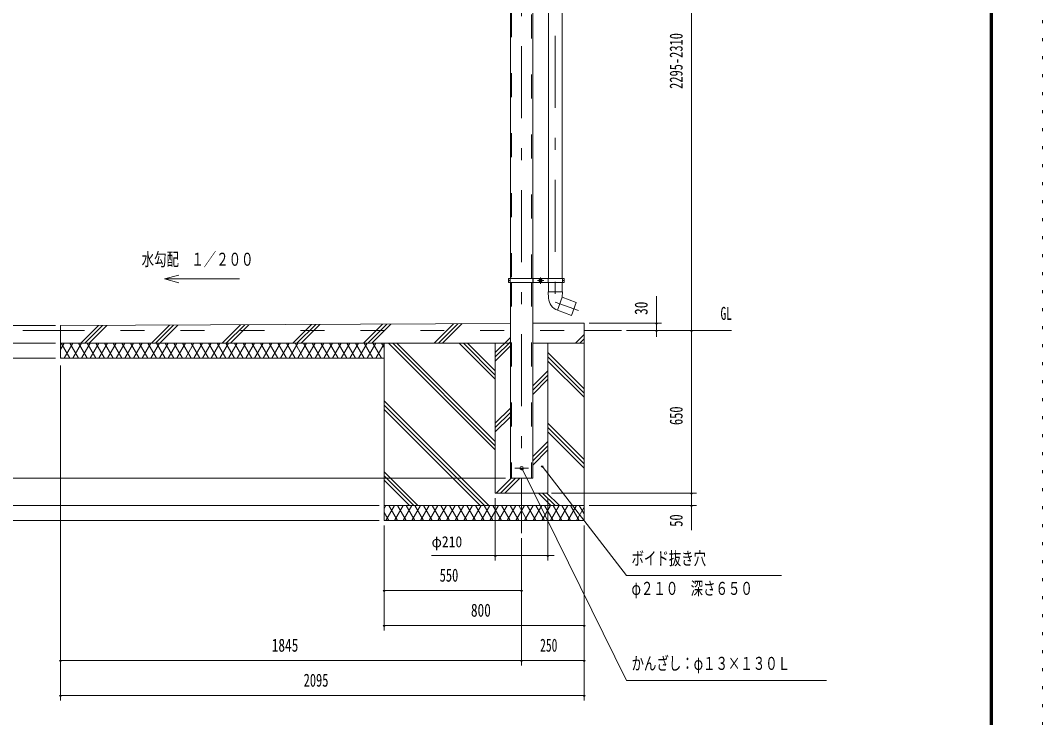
# Model space of a CAD drawing. Units: millimetres, scale not verified, with parts at other scales. Extents: x -25847 to 25859, y -10500 to 10500.
# Drawn here: x 15635 to 25859, y -2775 to 4196 of the extents above; entities that cross this region are included whole.
import ezdxf
from ezdxf.enums import TextEntityAlignment as Align

# ---------------------------------------------------------------- set-up
doc = ezdxf.new("R2010")
doc.units = ezdxf.units.MM
doc.header["$LTSCALE"] = 60
for name, pattern in [('USER2', [10, 4, -6]), ('USER3', [24, 12, -5, 2, -5]), ('USER4', [3, 0.5, -2.5])]:
    doc.linetypes.add(name, pattern=pattern)
for name, color, linetype, lineweight in [('0-6_2-02BOLD', 7, 'Continuous', 18), ('0-7_2-12HIDDEN', 3, 'USER2', 18), ('0-8_2-22CENTER', 3, 'USER3', 18), ('0-A_2-52DIM', 3, 'Continuous', 18), ('0-B_2-62HATCH', 2, 'Continuous', 18), ('0-C_F-F', 5, 'Continuous', 18), ('0-D_F-E_J_ADD', 5, 'USER4', 18)]:
    doc.layers.add(name, color=color, linetype=linetype, lineweight=lineweight)
doc.styles.add('ＭＳ ゴシック', font='')
doc.styles.get('ＭＳ ゴシック').set_extended_font_data('MS Gothic')

msp = doc.modelspace()

# ---------------------------------------------------------------- linework, layer by layer
at = {"layer": '0-6_2-02BOLD'}
for p, q in [((20535.98, 6069.93), (20535.98, 1614.93)), ((20758.73, 1574.93), (20758.73, 6069.93)), ((20916.11, 6069.93), (20916.11, 1614.93)), ((21053.61, 6069.93), (21053.61, 1614.93)), ((20516.74, 1614.93), (20516.74, 1574.93)), ((20531.99, 1594.93), (20516.74, 1594.93)), ((20531.99, 1614.93), (20531.99, 1574.93)), ((20535.98, 1574.93), (20535.98, -380.07)), ((20758.73, 1574.93), (20758.73, -380.07)), ((20762.73, 1614.93), (20762.73, 1574.93)), ((20824.92, 1602.15), (20824.92, 1587.71)), ((20824.92, 1587.71), (20837.43, 1580.5)), ((20837.43, 1580.5), (20849.92, 1587.71)), ((20912.11, 1614.93), (20912.11, 1574.93)), ((20916.11, 1574.93), (20916.11, 1482.66)), ((21053.61, 1574.93), (21053.61, 1482.66)), ((21057.61, 1614.93), (21057.61, 1574.93)), ((21057.61, 1594.93), (21072.86, 1594.93)), ((21072.86, 1614.93), (21072.86, 1574.93)), ((20916.76, 1418.17), (20912.35, 1482.66)), ((20912.36, 1482.66), (21057.36, 1482.66)), ((21053.61, 1427.66), (21006.58, 1298.45)), ((21007.29, 1298.2), (21147.54, 1247.15)), ((16034.86, 1144.93), (20535.98, 1166.42)), ((16034.86, 1144.93), (16034.86, 819.93)), ((16034.86, 1094.93), (15659.86, 1094.93)), ((21647.36, 1094.93), (21272.36, 1094.93)), ((20535.98, 969.93), (16034.86, 969.93)), ((19272.36, 969.93), (19272.36, -805.07)), ((20384.86, 969.93), (20384.86, -530.07)), ((21272.36, 969.93), (20758.73, 969.93)), ((20909.86, 969.93), (20909.86, -530.07)), ((19272.36, 819.93), (16034.86, 819.93)), ((20535.98, -380.07), (20758.73, -380.07)), ((20384.86, -530.07), (20909.86, -530.07)), ((19272.36, -655.07), (21272.36, -655.07)), ((19272.36, -805.07), (21272.36, -805.07))]:
    msp.add_line(p, q, dxfattribs=at)
for points in [[(20516.74, 1614.93), (20583.42, 1614.93), (21072.86, 1614.93)], [(20516.74, 1574.93), (20540.57, 1574.93), (21072.86, 1574.93)], [(20824.92, 1602.15), (20837.42, 1609.37), (20849.92, 1602.15), (20849.92, 1587.71)], [(21057.36, 1482.66), (21053.61, 1427.66), (21194.57, 1376.36), (21147.54, 1247.15)], [(20758.73, 1167.48), (21272.36, 1169.93), (21272.36, -805.07)]]:
    msp.add_lwpolyline(points, dxfattribs=at)
for centre, radius in [((20837.42, 1594.93), 15.62), ((20837.42, 1594.93), 12.25), ((20647.36, -280.07), 16.25)]:
    msp.add_circle(centre, radius, dxfattribs=at)
msp.add_arc((21053.94, 1427.54), 137.5, 183.90576, 250.16731, dxfattribs=at)
at = {"layer": '0-7_2-12HIDDEN'}
for p, q in [((20546.48, 6069.93), (20546.48, 1614.93)), ((20748.23, 1614.93), (20748.23, 6069.93)), ((20546.49, 1574.93), (20546.49, -380.07)), ((20748.23, 1574.93), (20748.23, -380.07)), ((16034.86, 1094.93), (21272.36, 1094.93))]:
    msp.add_line(p, q, dxfattribs=at)
at = {"layer": '0-8_2-22CENTER'}
for p, q in [((20984.86, 6922.98), (20984.86, 1379.52)), ((20647.36, 6819.93), (20647.36, -930.07)), ((20806.17, 1594.93), (20868.67, 1594.93)), ((20837.42, 1626.18), (20837.42, 1563.68)), ((20984.86, 1379.52), (21218.04, 1294.65)), ((20579.36, -280.07), (20715.36, -280.07))]:
    msp.add_line(p, q, dxfattribs=at)
at = {"layer": '0-A_2-52DIM'}
for p, q in [((22347.36, -900.07), (22347.36, 7297.43)), ((17075.63, 1611.23), (17220.52, 1650.05)), ((17075.63, 1611.23), (17825.63, 1611.23)), ((17075.63, 1611.23), (17220.52, 1572.41)), ((21997.36, 1032.16), (21997.36, 1439.93)), ((15984.86, 1144.93), (15259.86, 1144.93)), ((21322.36, 1169.93), (22047.36, 1169.93)), ((22007.36, 1169.93), (21987.36, 1169.93)), ((21697.36, 1094.93), (22747.36, 1094.93)), ((22007.36, 1094.93), (21987.36, 1094.93)), ((22357.36, 1094.93), (22337.36, 1094.93)), ((15984.86, 969.93), (14909.86, 969.93)), ((15984.86, 819.93), (14909.86, 819.93)), ((16034.86, 744.93), (16034.86, -2605.07)), ((20664.9, -287.37), (20644.9, -287.37)), ((20654.9, -287.37), (21697.36, -2405.07)), ((20863.01, -261.65), (20843.01, -261.65)), ((20853.01, -261.65), (21697.36, -1355.07)), ((20485.98, -380.07), (14559.86, -380.07)), ((20384.86, -580.07), (20384.86, -1205.07)), ((20909.86, -580.07), (20909.86, -1205.07)), ((20947.36, -530.07), (22397.36, -530.07)), ((22357.36, -530.07), (22337.36, -530.07)), ((19222.36, -655.07), (14209.86, -655.07)), ((21322.36, -655.07), (22397.36, -655.07)), ((22357.36, -655.07), (22337.36, -655.07)), ((19222.36, -805.07), (14209.86, -805.07)), ((19272.36, -855.07), (19272.36, -1905.07)), ((21272.36, -855.07), (21272.36, -2605.07)), ((20647.36, -980.07), (20647.36, -2255.07)), ((19747.36, -1155.07), (20972.36, -1155.07)), ((20394.86, -1155.07), (20374.86, -1155.07)), ((20919.86, -1155.07), (20899.86, -1155.07)), ((23247.36, -1355.07), (21697.36, -1355.07)), ((19282.36, -1505.07), (19262.36, -1505.07)), ((19272.36, -1505.07), (20647.36, -1505.07)), ((20657.36, -1505.07), (20637.36, -1505.07)), ((19282.36, -1855.07), (19262.36, -1855.07)), ((21272.36, -1855.07), (19272.36, -1855.07)), ((21282.36, -1855.07), (21262.36, -1855.07)), ((16044.86, -2205.07), (16024.86, -2205.07)), ((21272.36, -2205.07), (16034.86, -2205.07)), ((20657.36, -2205.07), (20637.36, -2205.07)), ((21282.36, -2205.07), (21262.36, -2205.07)), ((21697.36, -2405.07), (23697.36, -2405.07)), ((16044.86, -2555.07), (16024.86, -2555.07)), ((16034.86, -2555.07), (21272.36, -2555.07)), ((21282.36, -2555.07), (21262.36, -2555.07))]:
    msp.add_line(p, q, dxfattribs=at)
for centre in [(21997.36, 1169.93), (21997.36, 1094.93), (22347.36, 1094.93), (20654.9, -287.37), (20853.01, -261.65), (22347.36, -530.07), (22347.36, -655.07), (20384.86, -1155.07), (20909.86, -1155.07), (19272.36, -1505.07), (20647.36, -1505.07), (19272.36, -1855.07), (21272.36, -1855.07), (16034.86, -2205.07), (20647.36, -2205.07), (21272.36, -2205.07), (16034.86, -2555.07), (21272.36, -2555.07)]:
    msp.add_arc(centre, 10, 180, 0, dxfattribs=at)
at = {"layer": '0-B_2-62HATCH'}
for p, q in [((16237.29, 969.93), (16414.1, 1146.74)), ((16279.72, 969.93), (16456.73, 1146.94)), ((16322.14, 969.93), (16499.36, 1147.15)), ((16944.4, 969.93), (17124.6, 1150.13)), ((16986.82, 969.93), (17167.23, 1150.34)), ((17029.25, 969.93), (17209.86, 1150.54)), ((17651.51, 969.93), (17835.1, 1153.52)), ((17693.93, 969.93), (17877.73, 1153.73)), ((17736.36, 969.93), (17920.36, 1153.93)), ((18358.61, 969.93), (18545.6, 1156.92)), ((18401.04, 969.93), (18588.23, 1157.12)), ((18443.47, 969.93), (18630.86, 1157.32)), ((19065.72, 969.93), (19256.1, 1160.31)), ((19108.15, 969.93), (19298.73, 1160.51)), ((19150.57, 969.93), (19341.36, 1160.71)), ((19772.83, 969.93), (19966.59, 1163.7)), ((19815.25, 969.93), (20009.22, 1163.9)), ((19857.68, 969.93), (20051.86, 1164.11)), ((20758.73, 1163.88), (20762.35, 1167.5)), ((20384.86, 874.86), (20535.98, 1025.98)), ((21187.04, 969.93), (21272.36, 1055.25)), ((16034.86, 905.85), (16071.86, 969.93)), ((16129.59, 819.93), (16042.99, 969.93)), ((16071.86, 819.93), (16158.46, 969.93)), ((16216.19, 819.93), (16129.59, 969.93)), ((16158.46, 819.93), (16245.06, 969.93)), ((16302.8, 819.93), (16216.19, 969.93)), ((16245.06, 819.93), (16331.66, 969.93)), ((16389.4, 819.93), (16302.8, 969.93)), ((16331.66, 819.93), (16418.27, 969.93)), ((16476, 819.93), (16389.4, 969.93)), ((16418.27, 819.93), (16504.87, 969.93)), ((16562.61, 819.93), (16476, 969.93)), ((16504.87, 819.93), (16591.47, 969.93)), ((16649.2, 819.93), (16562.61, 969.93)), ((16591.47, 819.93), (16678.07, 969.93)), ((16735.81, 819.93), (16649.2, 969.93)), ((16678.08, 819.93), (16764.67, 969.93)), ((16822.41, 819.93), (16735.81, 969.93)), ((16764.67, 819.93), (16851.28, 969.93)), ((16909.02, 819.93), (16822.41, 969.93)), ((16851.28, 819.93), (16937.88, 969.93)), ((16995.62, 819.93), (16909.02, 969.93)), ((16937.88, 819.93), (17024.48, 969.93)), ((17082.22, 819.93), (16995.62, 969.93)), ((17024.48, 819.93), (17111.08, 969.93)), ((17168.82, 819.93), (17082.22, 969.93)), ((17111.09, 819.93), (17197.69, 969.93)), ((17255.42, 819.93), (17168.82, 969.93)), ((17197.69, 819.93), (17284.29, 969.93)), ((17342.03, 819.93), (17255.42, 969.93)), ((17284.29, 819.93), (17370.89, 969.93)), ((17428.63, 819.93), (17342.03, 969.93)), ((17370.89, 819.93), (17457.5, 969.93)), ((17515.23, 819.93), (17428.63, 969.93)), ((17457.5, 819.93), (17544.1, 969.93)), ((17601.83, 819.93), (17515.23, 969.93)), ((17544.1, 819.93), (17630.7, 969.93)), ((17688.44, 819.93), (17601.83, 969.93)), ((17630.7, 819.93), (17717.3, 969.93)), ((17775.04, 819.93), (17688.44, 969.93)), ((17717.3, 819.93), (17803.91, 969.93)), ((17861.64, 819.93), (17775.04, 969.93)), ((17803.91, 819.93), (17890.51, 969.93)), ((17948.25, 819.93), (17861.64, 969.93)), ((17890.51, 819.93), (17977.11, 969.93)), ((18034.85, 819.93), (17948.25, 969.93)), ((17977.11, 819.93), (18063.72, 969.93)), ((18121.45, 819.93), (18034.85, 969.93)), ((18063.72, 819.93), (18150.32, 969.93)), ((18208.05, 819.93), (18121.45, 969.93)), ((18150.32, 819.93), (18236.92, 969.93)), ((18294.66, 819.93), (18208.05, 969.93)), ((18236.92, 819.93), (18323.52, 969.93)), ((18381.26, 819.93), (18294.66, 969.93)), ((18323.52, 819.93), (18410.12, 969.93)), ((18467.86, 819.93), (18381.26, 969.93)), ((18410.12, 819.93), (18496.73, 969.93)), ((18554.46, 819.93), (18467.86, 969.93)), ((18496.73, 819.93), (18583.33, 969.93)), ((18641.07, 819.93), (18554.47, 969.93)), ((18583.33, 819.93), (18669.93, 969.93)), ((18727.67, 819.93), (18641.07, 969.93)), ((18669.93, 819.93), (18756.54, 969.93)), ((18814.27, 819.93), (18727.67, 969.93)), ((18756.53, 819.93), (18843.14, 969.93)), ((18900.87, 819.93), (18814.27, 969.93)), ((18843.14, 819.93), (18929.74, 969.93)), ((18987.48, 819.93), (18900.87, 969.93)), ((18929.74, 819.93), (19016.34, 969.93)), ((19074.08, 819.93), (18987.48, 969.93)), ((19016.34, 819.93), (19102.95, 969.93)), ((19160.68, 819.93), (19074.08, 969.93)), ((19102.95, 819.93), (19189.55, 969.93)), ((19247.28, 819.93), (19160.68, 969.93)), ((19189.55, 819.93), (19272.36, 963.37)), ((19272.36, 926.5), (19247.28, 969.93)), ((19315.72, 969.93), (20384.86, -99.21)), ((19358.14, 969.93), (20384.86, -56.78)), ((19400.57, 969.93), (20384.86, -14.36)), ((20022.82, 969.93), (20384.86, 607.9)), ((20065.25, 969.93), (20384.86, 650.32)), ((20107.68, 969.93), (20384.86, 692.75)), ((20384.86, 832.43), (20535.98, 983.56)), ((20384.86, 790), (20535.98, 941.13)), ((21229.46, 969.93), (21272.36, 1012.82)), ((21271.89, 969.93), (21272.36, 970.4)), ((16042.99, 819.93), (16034.86, 834.01)), ((20909.86, 874.86), (21272.36, 512.36)), ((20909.86, 832.43), (21272.36, 469.93)), ((20909.86, 790), (21272.36, 427.5)), ((20758.73, 541.62), (20909.86, 692.75)), ((20758.73, 499.2), (20909.86, 650.32)), ((20758.73, 456.77), (20909.86, 607.9)), ((19272.36, 391.04), (20318.46, -655.07)), ((19272.36, 348.61), (20276.04, -655.07)), ((20384.86, 167.75), (20535.98, 318.87)), ((19272.36, 306.18), (20233.61, -655.07)), ((20384.86, 125.32), (20535.98, 276.45)), ((20384.86, 82.9), (20535.98, 234.02)), ((20909.86, 167.75), (21272.36, -194.75)), ((20909.86, 125.32), (21272.36, -237.18)), ((20909.86, 82.9), (21272.36, -279.6)), ((20758.73, -165.48), (20909.86, -14.36)), ((20758.73, -207.91), (20909.86, -56.78)), ((20758.73, -250.33), (20909.86, -99.21)), ((19272.36, -316.07), (19611.36, -655.07)), ((19272.36, -358.5), (19568.93, -655.07)), ((19272.36, -400.92), (19526.5, -655.07)), ((20397.36, -526.86), (20544.15, -380.07)), ((20436.57, -530.07), (20586.57, -380.07)), ((20479, -530.07), (20629, -380.07)), ((20815.72, -530.07), (20940.72, -655.07)), ((20858.14, -530.07), (20983.14, -655.07)), ((20897.36, -526.86), (21025.57, -655.07)), ((19272.36, -686.64), (19290.59, -655.07)), ((19290.59, -805.07), (19377.19, -655.07)), ((19406.06, -805.07), (19319.45, -655.07)), ((19377.19, -805.07), (19463.79, -655.07)), ((19492.66, -805.07), (19406.06, -655.07)), ((19463.79, -805.07), (19550.39, -655.07)), ((19579.26, -805.07), (19492.66, -655.07)), ((19550.39, -805.07), (19637, -655.07)), ((19665.86, -805.07), (19579.26, -655.07)), ((19637, -805.07), (19723.6, -655.07)), ((19752.47, -805.07), (19665.86, -655.07)), ((19723.6, -805.07), (19810.2, -655.07)), ((19839.07, -805.07), (19752.47, -655.07)), ((19810.2, -805.07), (19896.81, -655.07)), ((19925.67, -805.07), (19839.07, -655.07)), ((19896.81, -805.07), (19983.41, -655.07)), ((20012.28, -805.07), (19925.67, -655.07)), ((19983.41, -805.07), (20070.01, -655.07)), ((20098.87, -805.07), (20012.28, -655.07)), ((20070.01, -805.07), (20156.61, -655.07)), ((20185.48, -805.07), (20098.87, -655.07)), ((20156.61, -805.07), (20243.22, -655.07)), ((20272.08, -805.07), (20185.48, -655.07)), ((20243.22, -805.07), (20329.82, -655.07)), ((20358.68, -805.07), (20272.08, -655.07)), ((20329.82, -805.07), (20416.42, -655.07)), ((20445.29, -805.07), (20358.68, -655.07)), ((20416.42, -805.07), (20503.02, -655.07)), ((20531.89, -805.07), (20445.29, -655.07)), ((20503.02, -805.07), (20589.62, -655.07)), ((20618.49, -805.07), (20531.89, -655.07)), ((20589.62, -805.07), (20676.23, -655.07)), ((20705.09, -805.07), (20618.49, -655.07)), ((20676.23, -805.07), (20762.83, -655.07)), ((20791.7, -805.07), (20705.09, -655.07)), ((20762.83, -805.07), (20849.43, -655.07)), ((20878.3, -805.07), (20791.7, -655.07)), ((20849.43, -805.07), (20936.03, -655.07)), ((20964.9, -805.07), (20878.3, -655.07)), ((20936.03, -805.07), (21022.64, -655.07)), ((21051.5, -805.07), (20964.9, -655.07)), ((21022.64, -805.07), (21109.24, -655.07)), ((21138.11, -805.07), (21051.5, -655.07)), ((21109.24, -805.07), (21195.84, -655.07)), ((21224.71, -805.07), (21138.11, -655.07)), ((21195.84, -805.07), (21272.36, -672.54)), ((21272.36, -737.6), (21224.71, -655.07)), ((19319.45, -805.07), (19272.36, -723.5))]:
    msp.add_line(p, q, dxfattribs=at)
at = {"layer": '0-C_F-F'}
for p, q in [((25333.77, -9975), (25333.77, 10075)), ((25336.27, -9977.5), (25336.27, 10077.5)), ((25338.77, -9980), (25338.77, 10080)), ((25341.27, -9982.5), (25341.27, 10082.5)), ((25343.77, -9985), (25343.77, 10085)), ((25346.27, -9987.5), (25346.27, 10087.5)), ((25348.77, -9990), (25348.77, 10090)), ((25351.27, -9992.5), (25351.27, 10092.5)), ((25353.77, -9995), (25353.77, 10095)), ((25356.27, -9997.5), (25356.27, 10097.5)), ((25358.77, -10000), (25358.77, 10100))]:
    msp.add_line(p, q, dxfattribs=at)
at = {"layer": '0-D_F-E_J_ADD'}
msp.add_line((25858.77, 10500), (25858.77, -10500), dxfattribs=at)

# ---------------------------------------------------------------- texts
at = {"layer": '0-A_2-52DIM', "color": 7, "style": 'ＭＳ ゴシック'}
for s, width, p in [('2295-2310', 0.7, (22297.36, 3512.04)), ('30', 0.75, (21947.36, 1251.62)), ('650', 0.7, (22297.35, 150.49)), ('50', 0.7, (22297.35, -866.79))]:
    msp.add_text(s, height=130.2, rotation=90, dxfattribs=dict(at, width=width)).set_placement(p, align=Align.BOTTOM_LEFT)
for s, height, width, p in [('水勾配\u3000１／２００', 130.2, 0.7, (16847.16, 1703.99)), ('GL', 130.2, 0.65, (22637.36, 1162.7)), ('φ210', 110.7, 0.9, (19747.36, -1105.07)), ('ボイド抜き穴', 130.2, 0.7, (21747.36, -1287.3)), ('550', 130.2, 0.7, (19828.36, -1455.07)), ('φ２１０\u3000深さ６５０', 130.2, 0.7, (21747.36, -1587.3)), ('800', 130.2, 0.75, (20140.95, -1805.07)), ('1845', 130.2, 0.75, (18148.88, -2155.07)), ('250', 130.2, 0.65, (20833.03, -2155.07)), ('かんざし：φ１３×１３０Ｌ', 130.2, 0.7, (21747.36, -2337.3)), ('2095', 130.2, 0.7, (18467.6, -2505.07))]:
    msp.add_text(s, height=height, dxfattribs=dict(at, width=width)).set_placement(p, align=Align.BOTTOM_LEFT)

doc.saveas('drawing.dxf')
